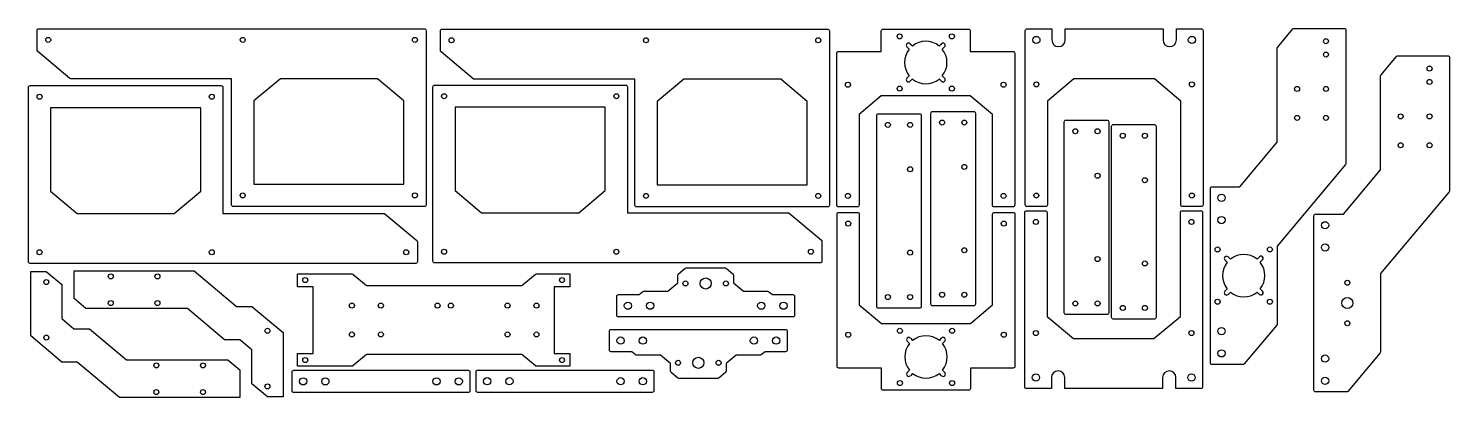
# Model space of a CAD drawing. Header units: millimetres. Extents: x 3 to 1282, y -336 to -4.
import ezdxf

# ---------------------------------------------------------------- set-up
doc = ezdxf.new("R2010")
doc.units = ezdxf.units.MM
doc.layers.get('0').update_dxf_attribs({"linetype": 'CONTINUOUS'})

msp = doc.modelspace()

# ---------------------------------------------------------------- linework, layer by layer
for p, q in [((795.4, -22.6), (793.3, -20.5)), ((796.1, -17.7), (798.2, -19.7)), ((822.2, -19.7), (824.3, -17.7)), ((827.1, -20.5), (825, -22.6)), ((793.3, -48.7), (795.4, -46.6)), ((798.2, -49.4), (796.1, -51.5)), ((824.3, -51.5), (822.2, -49.4)), ((825, -46.6), (827.1, -48.7)), ((795.6, -287.6), (793.5, -285.5)), ((796.4, -282.7), (798.4, -284.7)), ((822.5, -284.7), (824.5, -282.7)), ((827.4, -285.5), (825.3, -287.6)), ((793.5, -313.7), (795.6, -311.6)), ((798.4, -314.4), (796.4, -316.5)), ((824.5, -316.5), (822.5, -314.4)), ((825.3, -311.6), (827.4, -313.7))]:
    msp.add_line(p, q)
for points in [[(359.1, -4.2, -0.414214), (360.6, -5.7), (360.6, -162.7, -0.414214), (359.1, -164.2), (187.1, -164.2, -0.414214), (185.6, -162.7), (185.6, -49.2), (41, -49.2, -0.176327), (40, -48.9), (11.2, -24.7, -0.221695), (10.6, -23.5), (10.6, -5.7, -0.414214), (12.1, -4.2)], [(722, -4.6, -0.414214), (723.5, -6.1), (723.5, -163.1, -0.414214), (722, -164.6), (550, -164.6, -0.414214), (548.5, -163.1), (548.5, -49.6), (403.9, -49.6, -0.176327), (402.9, -49.2), (374.1, -25, -0.221695), (373.5, -23.9), (373.5, -6.1, -0.414214), (375, -4.6)], [(730.2, -26.1, -0.414214), (731.7, -24.6), (770.2, -24.6), (770.2, -6.1, -0.414214), (771.7, -4.6), (848.7, -4.6, -0.414214), (850.2, -6.1), (850.2, -24.6), (888.7, -24.6, -0.414214), (890.2, -26.1), (890.2, -163.1, -0.414214), (888.7, -164.6), (871.7, -164.6, -0.414214), (870.2, -163.1), (870.2, -81.4), (850.2, -64.6), (770.2, -64.6), (750.2, -81.4), (750.2, -163.1, -0.414214), (748.7, -164.6), (731.7, -164.6, -0.414214), (730.2, -163.1)], [(919.7, -162.8, -0.414214), (918.2, -164.3), (901.2, -164.3, -0.414214), (899.7, -162.8), (899.7, -5.8, -0.414214), (901.2, -4.3), (923.7, -4.3), (923.7, -14.3, 1), (935.7, -14.3), (935.7, -4.3), (1023.7, -4.3), (1023.7, -14.3, 1), (1035.7, -14.3), (1035.7, -4.3), (1058.2, -4.3, -0.414214), (1059.7, -5.8), (1059.7, -162.8, -0.414214), (1058.2, -164.3), (1041.2, -164.3, -0.414214), (1039.7, -162.8), (1039.7, -69.3), (1015.9, -49.3), (943.5, -49.3), (919.7, -69.3)], [(1126.3, -22, -0.176327), (1126.7, -21), (1140.5, -4.4, -0.221695), (1141.7, -3.9), (1186.8, -3.9, -0.414214), (1188.3, -5.4), (1188.3, -125.3, -0.176327), (1188, -126.3), (1126.3, -199.8), (1126.3, -270.1, -0.176327), (1126, -271.1), (1096.8, -305.9, -0.221695), (1095.6, -306.4), (1067.8, -306.4, -0.414214), (1066.3, -304.9), (1066.3, -147.9, -0.414214), (1067.8, -146.4), (1092.7, -146.4), (1126.3, -106.4)], [(1219.5, -46.6, -0.176327), (1219.9, -45.7), (1233.7, -29.1, -0.221695), (1234.9, -28.6), (1280, -28.6, -0.414214), (1281.5, -30.1), (1281.5, -150, -0.176327), (1281.2, -151), (1219.5, -224.4), (1219.5, -294.8, -0.176327), (1219.2, -295.8), (1190, -330.6, -0.221695), (1188.8, -331.1), (1161, -331.1, -0.414214), (1159.5, -329.6), (1159.5, -172.6, -0.414214), (1161, -171.1), (1186, -171.1), (1219.5, -131.1)], [(4.3, -215.4, -0.414214), (2.8, -213.9), (2.8, -56.9, -0.414214), (4.3, -55.4), (176.3, -55.4, -0.414214), (177.8, -56.9), (177.8, -170.4), (322.5, -170.4, -0.176327), (323.4, -170.7), (352.3, -194.9, -0.221695), (352.8, -196.1), (352.8, -213.9, -0.414214), (351.3, -215.4)], [(368.3, -214.9, -0.414214), (366.8, -213.4), (366.8, -56.4, -0.414214), (368.3, -54.9), (540.3, -54.9, -0.414214), (541.8, -56.4), (541.8, -169.9), (686.5, -169.9, -0.176327), (687.4, -170.2), (716.3, -194.4, -0.221695), (716.8, -195.6), (716.8, -213.4, -0.414214), (715.3, -214.9)], [(767.6, -255.7, -0.414214), (766.1, -254.2), (766.1, -82.2, -0.414214), (767.6, -80.7), (804.6, -80.7, -0.414214), (806.1, -82.2), (806.1, -254.2, -0.414214), (804.6, -255.7)], [(816.4, -253.6, -0.414214), (814.9, -252.1), (814.9, -80.1, -0.414214), (816.4, -78.6), (853.4, -78.6, -0.414214), (854.9, -80.1), (854.9, -252.1, -0.414214), (853.4, -253.6)], [(936.3, -261.5, -0.414214), (934.8, -260), (934.8, -88, -0.414214), (936.3, -86.5), (973.3, -86.5, -0.414214), (974.8, -88), (974.8, -260, -0.414214), (973.3, -261.5)], [(978.9, -265.5, -0.414214), (977.4, -264), (977.4, -92, -0.414214), (978.9, -90.5), (1015.9, -90.5, -0.414214), (1017.4, -92), (1017.4, -264, -0.414214), (1015.9, -265.5)], [(890.4, -308.1, -0.414214), (888.9, -309.6), (850.4, -309.6), (850.4, -328.1, -0.414214), (848.9, -329.6), (771.9, -329.6, -0.414214), (770.4, -328.1), (770.4, -309.6), (731.9, -309.6, -0.414214), (730.4, -308.1), (730.4, -171.1, -0.414214), (731.9, -169.6), (748.9, -169.6, -0.414214), (750.4, -171.1), (750.4, -252.8), (770.4, -269.6), (850.4, -269.6), (870.4, -252.8), (870.4, -171.1, -0.414214), (871.9, -169.6), (888.9, -169.6, -0.414214), (890.4, -171.1)], [(1039.3, -169.6, -0.414214), (1040.8, -168.1), (1057.8, -168.1, -0.414214), (1059.3, -169.6), (1059.3, -326.6, -0.414214), (1057.8, -328.1), (1035.3, -328.1), (1035.3, -318.1, 1), (1023.3, -318.1), (1023.3, -328.1), (935.3, -328.1), (935.3, -318.1, 1), (923.3, -318.1), (923.3, -328.1), (900.8, -328.1, -0.414214), (899.3, -326.6), (899.3, -169.6, -0.414214), (900.8, -168.1), (917.8, -168.1, -0.414214), (919.3, -169.6), (919.3, -263.1), (943.2, -283.1), (1015.5, -283.1), (1039.3, -263.1)], [(1111.1, -214.4), (1113.2, -212.3, 1), (1110.4, -209.5), (1108.3, -211.6, 0.354015), (1084.3, -211.6), (1082.2, -209.5, 1), (1079.4, -212.3), (1081.5, -214.4, 0.354015), (1081.5, -238.4), (1079.4, -240.5, 1), (1082.2, -243.3), (1084.3, -241.3, 0.354015), (1108.3, -241.3), (1110.4, -243.3, 1), (1113.2, -240.5), (1111.1, -238.4, 0.354015)], [(459.9, -307.9, -0.176327), (459, -307.5), (446.9, -297.4), (306.9, -297.4), (294.8, -307.5, -0.176327), (293.8, -307.9), (244.9, -307.9), (244.9, -296.4), (258.9, -296.4), (258.9, -236.4), (244.9, -236.4), (244.9, -224.9), (293.8, -224.9, -0.176327), (294.8, -225.2), (306.9, -235.4), (446.9, -235.4), (459, -225.2, -0.176327), (459.9, -224.9), (489.9, -224.9), (489.9, -236.4), (475.9, -236.4), (475.9, -296.4), (489.9, -296.4), (489.9, -307.9)], [(668.1, -240.5, -0.176327), (669, -240.9), (672.2, -243.5), (690.7, -243.5, -0.414214), (692.2, -245), (692.2, -262, -0.414214), (690.7, -263.5), (533.7, -263.5, -0.414214), (532.2, -262), (532.2, -245, -0.414214), (533.7, -243.5), (552.2, -243.5), (555.3, -240.9, -0.176327), (556.3, -240.5), (578.2, -240.5), (587.2, -233), (587.2, -225.9, -0.221695), (587.7, -224.7), (593.5, -219.9, -0.176327), (594.5, -219.5), (629.9, -219.5, -0.176327), (630.8, -219.9), (636.6, -224.7, -0.221695), (637.2, -225.9), (637.2, -233), (646.2, -240.5)], [(549.7, -297.9, -0.176327), (548.7, -297.5), (545.6, -294.9), (527.1, -294.9, -0.414214), (525.6, -293.4), (525.6, -276.4, -0.414214), (527.1, -274.9), (684.1, -274.9, -0.414214), (685.6, -276.4), (685.6, -293.4, -0.414214), (684.1, -294.9), (665.6, -294.9), (662.4, -297.5, -0.176327), (661.4, -297.9), (639.6, -297.9), (630.6, -305.5), (630.6, -312.5, -0.221695), (630, -313.7), (624.2, -318.5, -0.176327), (623.3, -318.9), (587.9, -318.9, -0.176327), (586.9, -318.5), (581.1, -313.7, -0.221695), (580.6, -312.5), (580.6, -305.5), (571.6, -297.9)], [(400, -330.1, -0.414214), (398.5, -331.6), (241.5, -331.6, -0.414214), (240, -330.1), (240, -313.1, -0.414214), (241.5, -311.6), (398.5, -311.6, -0.414214), (400, -313.1)], [(565.6, -330, -0.414214), (564.1, -331.5), (407.1, -331.5, -0.414214), (405.6, -330), (405.6, -313, -0.414214), (407.1, -311.5), (564.1, -311.5, -0.414214), (565.6, -313)]]:
    msp.add_lwpolyline(points, format="xyb", close=True)
for points in [[(205.6, -144.2), (340.6, -144.2), (340.6, -69.2), (316.8, -49.2), (229.5, -49.2), (205.6, -69.2)], [(568.5, -144.6), (703.5, -144.6), (703.5, -69.6), (679.7, -49.6), (592.4, -49.6), (568.5, -69.6)], [(157.8, -75.4), (22.8, -75.4), (22.8, -150.4), (46.6, -170.4), (134, -170.4), (157.8, -150.4)], [(521.8, -74.9), (386.8, -74.9), (386.8, -149.9), (410.6, -169.9), (498, -169.9), (521.8, -149.9)], [(43.8, -274.2), (57.7, -274.2), (91, -302.2), (182.1, -302.2), (192.9, -311.2), (192.9, -336.2), (84.9, -336.2), (46.7, -304.2), (32.9, -304.2), (4.9, -280.7), (4.9, -222.7), (18.9, -222.7), (32.9, -234.4), (32.9, -265)], [(193, -284.1), (179.1, -284.1), (145.8, -256.1), (54.6, -256.1), (43.9, -247.1), (43.9, -222.1), (151.9, -222.1), (190.1, -254.1), (203.9, -254.1), (231.9, -277.6), (231.9, -335.6), (217.9, -335.6), (203.9, -323.8), (203.9, -293.2)]]:
    msp.add_lwpolyline(points, close=True)
for centre, radius in [((20.6, -14.2), 2.25), ((195.6, -14.2), 2.25), ((350.6, -14.2), 2.25), ((383.5, -14.6), 2.25), ((558.5, -14.6), 2.25), ((713.5, -14.6), 2.25), ((786.7, -11.1), 2.25), ((833.7, -11.1), 2.25), ((909.7, -14.3), 3.25), ((1049.7, -14.3), 3.25), ((1170.3, -15.4), 2.25), ((1170.3, -27.4), 2.25), ((1263.5, -40.1), 2.25), ((1263.5, -52.1), 2.25), ((12.8, -65.4), 2.25), ((167.8, -65.4), 2.25), ((376.8, -64.9), 2.25), ((531.8, -64.9), 2.25), ((740.2, -54.6), 2.25), ((786.7, -58.1), 2.25), ((833.7, -58.1), 2.25), ((880.2, -54.6), 2.25), ((909.7, -54.3), 2.25), ((1049.7, -54.3), 2.25), ((1144.3, -58.4), 2.25), ((1170.3, -58.4), 2.25), ((776.1, -90.7), 2.25), ((796.1, -90.7), 2.25), ((824.9, -88.6), 2.25), ((844.9, -88.6), 2.25), ((1144.3, -84.4), 2.25), ((1170.3, -84.4), 2.25), ((1237.5, -83.1), 2.25), ((1263.5, -83.1), 2.25), ((944.8, -96.5), 2.25), ((964.8, -96.5), 2.25), ((987.4, -100.5), 2.25), ((1007.4, -100.5), 2.25), ((1237.5, -109.1), 2.25), ((1263.5, -109.1), 2.25), ((844.9, -128.6), 2.25), ((796.1, -130.7), 2.25), ((964.8, -136.5), 2.25), ((1007.4, -140.5), 2.25), ((195.6, -154.2), 2.25), ((350.6, -154.2), 2.25), ((558.5, -154.6), 2.25), ((713.5, -154.6), 2.25), ((740.2, -154.6), 2.25), ((880.2, -154.6), 2.25), ((909.7, -154.3), 2.25), ((1049.7, -154.3), 2.25), ((1076.3, -156.4), 3.25), ((740.4, -179.6), 2.25), ((880.4, -179.6), 2.25), ((909.3, -178.1), 2.25), ((1049.3, -178.1), 2.25), ((1076.3, -176.4), 3.25), ((1169.5, -181.1), 3.25), ((12.8, -205.4), 2.25), ((167.8, -205.4), 2.25), ((342.8, -205.4), 2.25), ((376.8, -204.9), 2.25), ((531.8, -204.9), 2.25), ((706.8, -204.9), 2.25), ((796.1, -205.7), 2.25), ((844.9, -203.6), 2.25), ((1072.8, -202.9), 2.25), ((1119.8, -202.9), 2.25), ((1169.5, -201.1), 3.25), ((964.8, -211.5), 2.25), ((1007.4, -215.5), 2.25), ((18.9, -232.2), 2.25), ((76.9, -227.1), 2.25), ((118.9, -227.1), 2.25), ((251.9, -230.4), 2.25), ((482.9, -230.4), 2.25), ((612.2, -233.5), 5), ((593.9, -233.5), 2.25), ((630.4, -233.5), 2.25), ((824.9, -243.6), 2.25), ((844.9, -243.6), 2.25), ((1189.5, -232.8), 2.25), ((76.9, -251.1), 2.25), ((118.9, -251.1), 2.25), ((293.9, -253.4), 2.25), ((319.9, -253.4), 2.25), ((370.9, -253.4), 2.25), ((382.9, -253.4), 2.25), ((433.9, -253.4), 2.25), ((459.9, -253.4), 2.25), ((542.2, -253.5), 3.25), ((562.2, -253.5), 3.25), ((662.2, -253.5), 3.25), ((682.2, -253.5), 3.25), ((776.1, -245.7), 2.25), ((796.1, -245.7), 2.25), ((944.8, -251.5), 2.25), ((964.8, -251.5), 2.25), ((987.4, -255.5), 2.25), ((1007.4, -255.5), 2.25), ((1072.8, -249.9), 2.25), ((1119.8, -249.9), 2.25), ((1189.5, -251.1), 5), ((1189.5, -269.3), 2.25), ((18.9, -282.2), 2.25), ((217.9, -276.1), 2.25), ((293.9, -279.4), 2.25), ((319.9, -279.4), 2.25), ((433.9, -279.4), 2.25), ((459.9, -279.4), 2.25), ((740.4, -279.6), 2.25), ((786.9, -276.1), 2.25), ((833.9, -276.1), 2.25), ((880.4, -279.6), 2.25), ((909.3, -278.1), 2.25), ((1049.3, -278.1), 2.25), ((1076.3, -276.4), 3.25), ((535.6, -284.9), 3.25), ((555.6, -284.9), 3.25), ((655.6, -284.9), 3.25), ((675.6, -284.9), 3.25), ((1076.3, -296.4), 3.25), ((117.9, -307.2), 2.25), ((159.9, -307.2), 2.25), ((251.9, -302.4), 2.25), ((482.9, -302.4), 2.25), ((587.3, -304.9), 2.25), ((605.6, -304.9), 5), ((623.8, -304.9), 2.25), ((1169.5, -301.1), 3.25), ((250, -321.6), 3.25), ((270, -321.6), 3.25), ((370, -321.6), 3.25), ((390, -321.6), 3.25), ((415.6, -321.5), 3.25), ((435.6, -321.5), 3.25), ((535.6, -321.5), 3.25), ((555.6, -321.5), 3.25), ((909.3, -318.1), 3.25), ((1049.3, -318.1), 3.25), ((1169.5, -321.1), 3.25), ((117.9, -331.2), 2.25), ((159.9, -331.2), 2.25), ((217.9, -326.1), 2.25), ((786.9, -323.1), 2.25), ((833.9, -323.1), 2.25)]:
    msp.add_circle(centre, radius)
for centre, radius, start, end in [((810.2, -34.6), 19.1, 141.0106, 218.9894), ((794.7, -19.1), 2, 45, 225), ((810.2, -34.6), 19.1, 51.0106, 128.9894), ((825.7, -19.1), 2, -45, 135), ((810.2, -34.6), 19.1, -38.9894, 38.9894), ((794.7, -50.1), 2, 135, 315), ((810.2, -34.6), 19.1, 231.0106, 308.9894), ((825.7, -50.1), 2, -135, 45), ((810.4, -299.6), 19.1, 51.0106, 128.9894), ((810.4, -299.6), 19.1, 141.0106, 218.9894), ((794.9, -284.1), 2, 45, 225), ((825.9, -284.1), 2, -45, 135), ((810.4, -299.6), 19.1, -38.9894, 38.9894), ((794.9, -315.1), 2, 135, 315), ((810.4, -299.6), 19.1, 231.0106, 308.9894), ((825.9, -315.1), 2, -135, 45)]:
    msp.add_arc(centre, radius, start, end)

doc.saveas('drawing.dxf')
